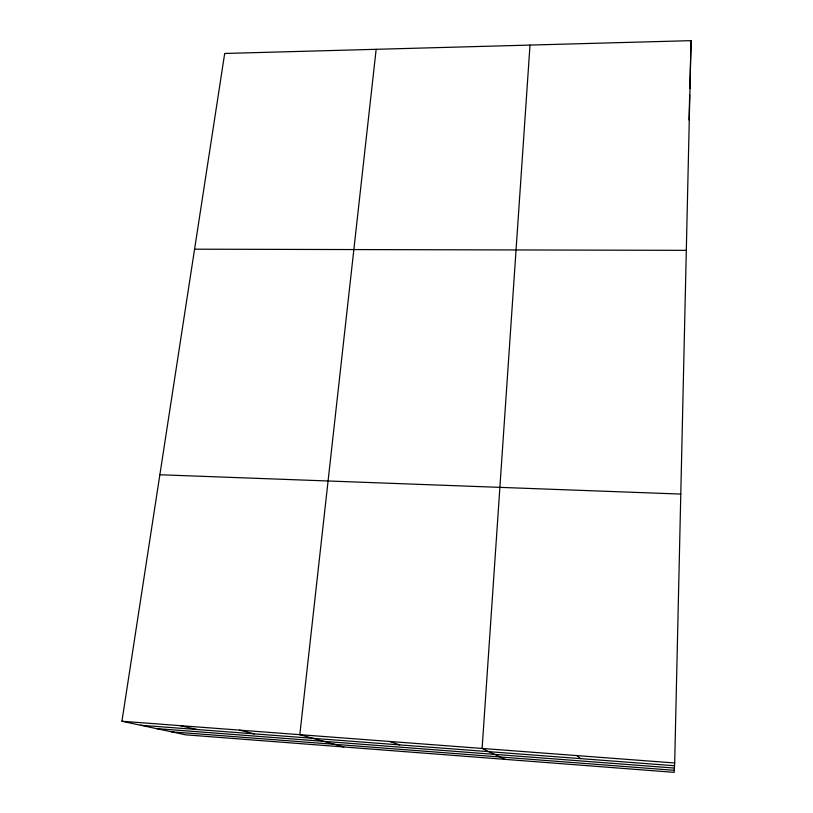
<?xml version="1.0" encoding="UTF-8"?>
<svg xmlns="http://www.w3.org/2000/svg" width="813" height="813" viewBox="0 0 813 813"><rect width="100%" height="100%" fill="white"/><g stroke="black" fill="none" stroke-linecap="round" stroke-linejoin="round"><path stroke-width="1.22" d="M674.688 762.98L691.07 40.65L224.693 53.465L121.93 721.253L185.496 734.81L674.18 772.35L674.688 762.98L121.93 721.253M689.028 119.958L689.678 94.897M689.841 88.566L691.07 40.65M530.005 45.071L482.109 748.438L505.015 759.352M376.155 49.298L299.824 734.688L343.818 746.974M194.571 249.185L686.314 250.343M159.866 474.751L680.786 494.07M140.649 725.247L674.536 765.755M156.34 728.59L674.414 768.072M171.563 731.842L674.292 770.307M180.161 725.653L197.041 729.525M239.449 730.125L254.418 733.885M389.732 741.466L399.701 744.901M577.057 755.612L580.472 758.62"/></g></svg>
